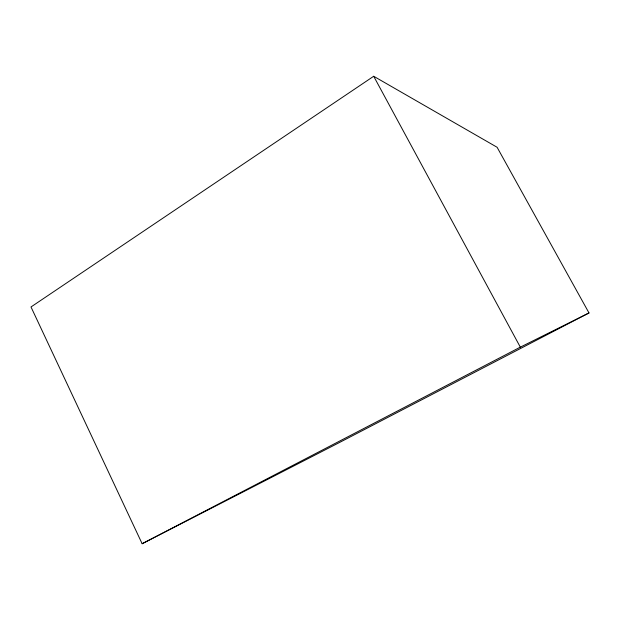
<?xml version="1.0" encoding="UTF-8"?>
<svg xmlns="http://www.w3.org/2000/svg" width="620" height="620" viewBox="0 0 620 620"><rect width="100%" height="100%" fill="white"/><g stroke="black" fill="none" stroke-linecap="round" stroke-linejoin="round"><path stroke-width="0.93" d="M373.697 76.268L31 306.962L142.143 543.732L338.195 443.168L589 312.945L497.093 147.266L373.697 76.268L520.327 347.146L589 312.945M142.143 543.732L520.327 347.146"/></g></svg>
